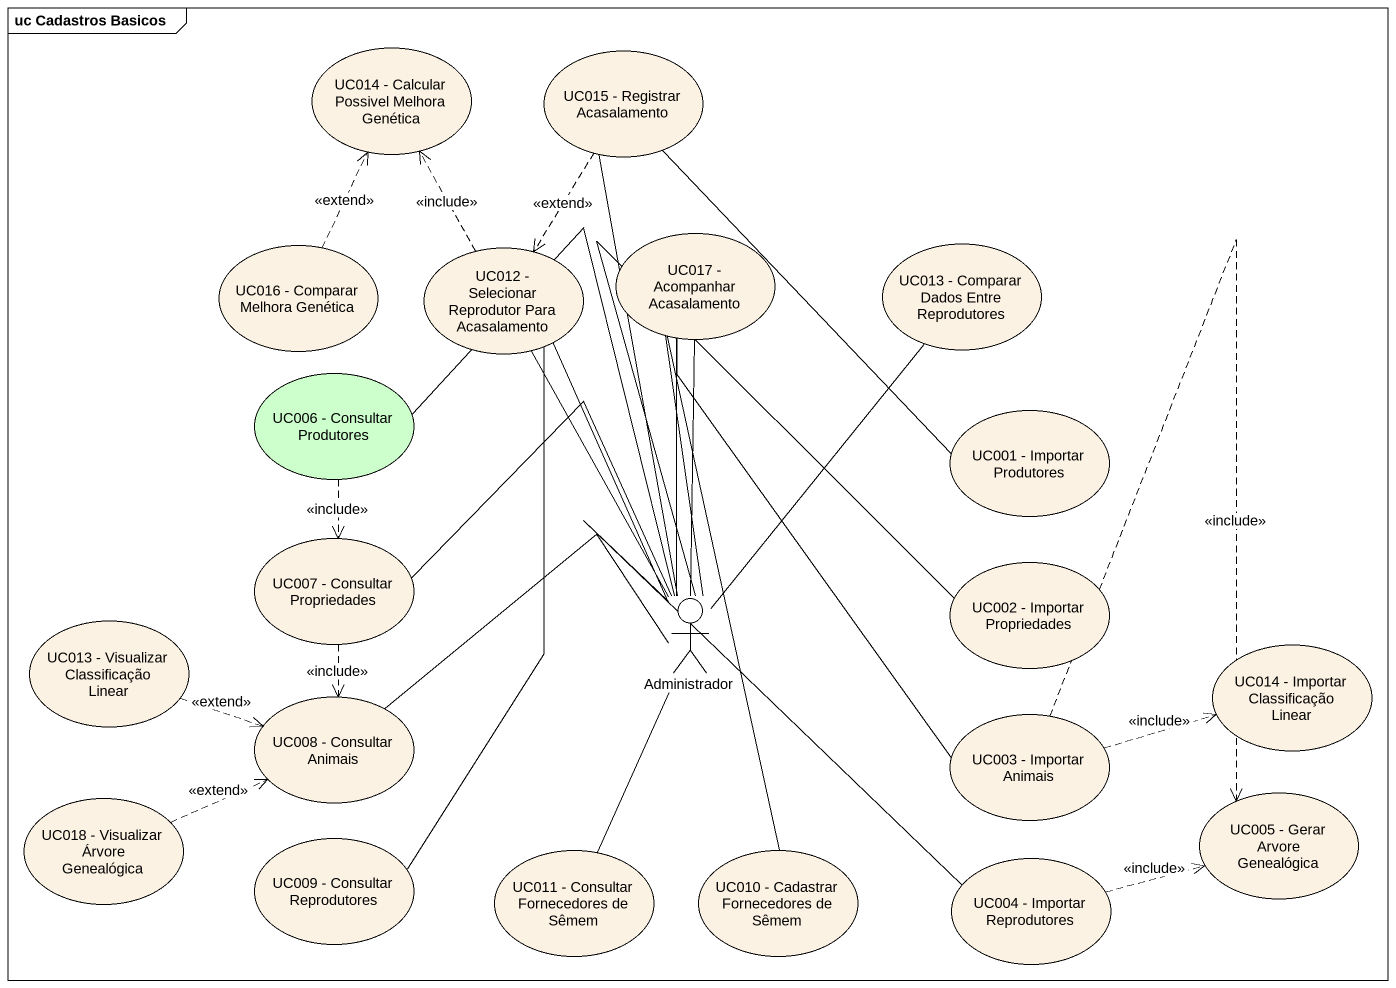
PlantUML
@startuml
mainframe uc Cadastros Basicos
usecase "UC014 - Calcular Possivel Melhora Genética" as UC014_Calcular_Possivel
usecase "UC015 - Registrar Acasalamento" as UC015_Registrar_Acasalamento
usecase "UC016 - Comparar Melhora Genética" as UC016_Comparar_Melhora
usecase "UC012 - Selecionar Reprodutor Para Acasalamento" as UC012_Selecionar_Reprodutor
usecase "UC017 - Acompanhar Acasalamento" as UC017_Acompanhar
usecase "UC013 - Comparar Dados Entre Reprodutores" as UC013_Comparar_Dados_Entre
usecase "UC006 - Consultar Produtores" as UC006_Consultar_Produtores #CCFFCC
usecase "UC001 - Importar Produtores" as UC001_Importar_Produtores
usecase "UC007 - Consultar Propriedades" as UC007_Consultar_Propriedades
actor Administrador
usecase "UC002 - Importar Propriedades" as UC002_Importar_Propriedades
usecase "UC013 - Visualizar Classificação Linear" as UC013_Visualizar
usecase "UC014 - Importar Classificação Linear" as UC014_Importar
usecase "UC008 - Consultar Animais" as UC008_Consultar_Animais
usecase "UC003 - Importar Animais" as UC003_Importar_Animais
usecase "UC018 - Visualizar Árvore Genealógica" as UC018_Visualizar_Árvore
usecase "UC009 - Consultar Reprodutores" as UC009_Consultar_Reprodutores
usecase "UC011 - Consultar Fornecedores de Sêmem" as UC011_Consultar
usecase "UC010 - Cadastrar Fornecedores de Sêmem" as UC010_Cadastrar
usecase "UC005 - Gerar Arvore Genealógica" as UC005_Gerar_Arvore
usecase "UC004 - Importar Reprodutores" as UC004_Importar_Reprodutores
UC015_Registrar_Acasalamento ..> UC012_Selecionar_Reprodutor : <<extend>>
UC016_Comparar_Melhora .up.> UC014_Calcular_Possivel : <<extend>>
UC012_Selecionar_Reprodutor .up.> UC014_Calcular_Possivel : <<include>>
UC006_Consultar_Produtores ..> UC007_Consultar_Propriedades : <<include>>
UC007_Consultar_Propriedades ..> UC008_Consultar_Animais : <<include>>
Administrador -up- UC012_Selecionar_Reprodutor
Administrador -up- UC017_Acompanhar
Administrador -up- UC013_Comparar_Dados_Entre
Administrador -up- UC006_Consultar_Produtores
Administrador -right- UC001_Importar_Produtores
Administrador -left- UC007_Consultar_Propriedades
Administrador -right- UC002_Importar_Propriedades
Administrador -left- UC008_Consultar_Animais
Administrador -right- UC003_Importar_Animais
Administrador -- UC009_Consultar_Reprodutores
Administrador -- UC011_Consultar
Administrador -- UC010_Cadastrar
Administrador -- UC004_Importar_Reprodutores
UC013_Visualizar .right.> UC008_Consultar_Animais : <<extend>>
UC003_Importar_Animais .right.> UC014_Importar : <<include>>
UC003_Importar_Animais .right.> UC005_Gerar_Arvore : <<include>>
UC018_Visualizar_Árvore .right.> UC008_Consultar_Animais : <<extend>>
UC004_Importar_Reprodutores .right.> UC005_Gerar_Arvore : <<include>>
@enduml
